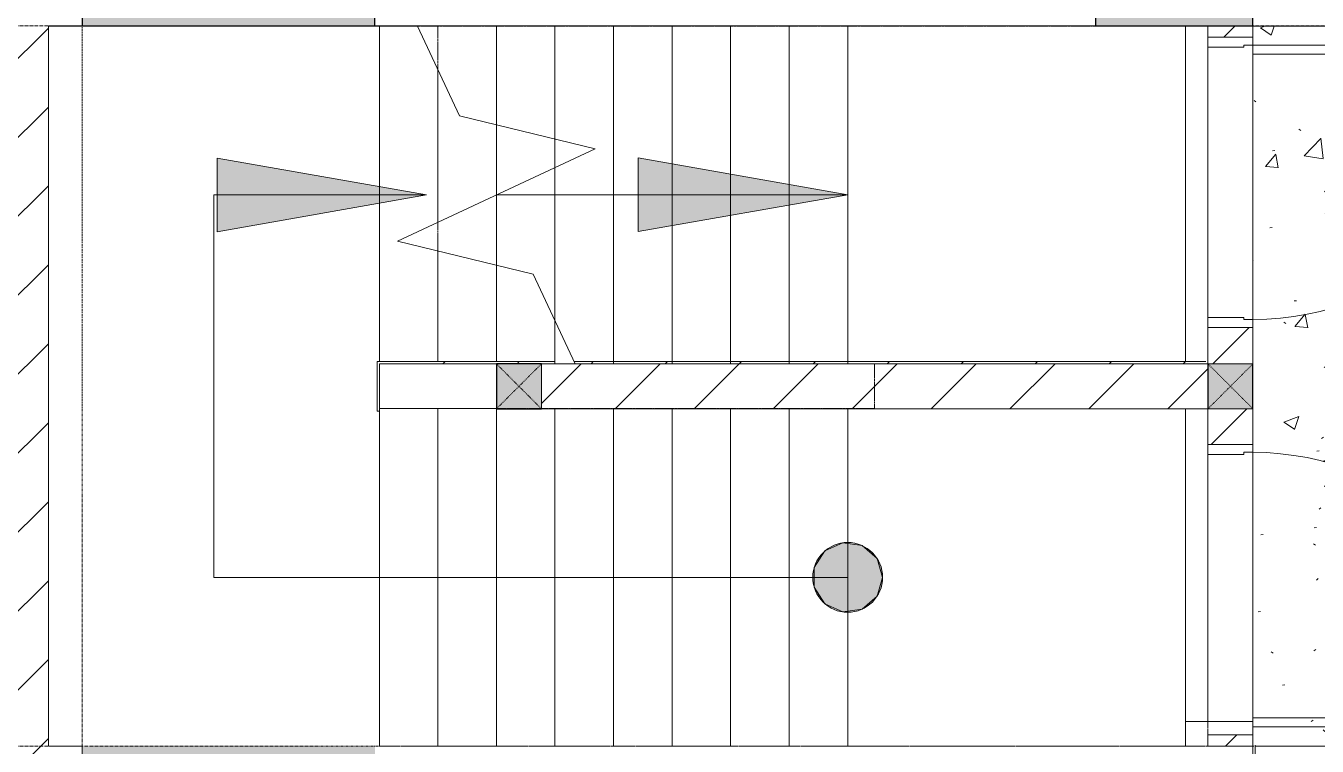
# Model space of a CAD drawing. Header units: millimetres. Extents: x 5121 to 246734, y -48180 to 129206.
# Drawn here: x 121803 to 127538, y 33837 to 37037 of the extents above; entities that cross this region are included whole.
import ezdxf

# ---------------------------------------------------------------- set-up
doc = ezdxf.new("R2010")
doc.units = ezdxf.units.MM
for name, pattern in [('Dash', [6, 3, -3]), ('Grid Line', [22.225, 12.7, -3.175, 3.175, -3.175]), ('Overhead', [3.96875, 2.38125, -1.5875])]:
    doc.linetypes.add(name, pattern=pattern)
for name, color, linetype, lineweight in [('0-1', 7, 'Continuous', 5), ('A-DETL-GENF', 92, 'Continuous', 9), ('A-DOOR', 31, 'Continuous', 9), ('A-DOOR-FRAM', 31, 'Continuous', 9), ('A-FLOR', 192, 'Continuous', 9), ('A-FLOR-1', 50, 'Continuous', 9), ('A-FLOR-PATT', 8, 'Continuous', 9), ('A-WALL', 113, 'Continuous', 9), ('A-WALL-1', 250, 'Continuous', 18), ('A-WALL-FNSH-1', 50, 'Continuous', 9), ('A-WALL-PATT-3', 111, 'Continuous', 9), ('G-IMPT', 8, 'Continuous', 9), ('M-EQPM', 50, 'Continuous', 9), ('S-BEAM-1', 50, 'Continuous', 9), ('S-COLS', 52, 'Continuous', 9), ('S-COLS-1', 7, 'Continuous', 5), ('S-COLS-2', 10, 'Continuous', 25), ('S-COLS-5', 52, 'Continuous', 25), ('S-COLS-6', 52, 'Dash', 9), ('S-COLS-HDLN', 52, 'Dash', 9), ('S-GRID-1', 1, 'Grid Line', 9), ('S-STRS', 31, 'Continuous', 9), ('S-STRS-ANNO', 31, 'Continuous', 9), ('S-STRS-MBND', 31, 'Overhead', 9), ('S-STRS-MBND-1', 31, 'Continuous', 9)]:
    doc.layers.add(name, color=color, linetype=linetype, lineweight=lineweight)
pattern_1 = [(45, (0, 0), (-175.3625, 175.3625), [])]

# ---------------------------------------------------------------- blocks, each defined once
blk = doc.blocks.new('NCV_TKTC_KET CAU_rvt-1-TKCS_MB TỔNG THỂ TẦNG 1')
at = {"layer": 'S-COLS-1'}
for points in [[(122417.9, 37036.9), (123352.6, 37036.9), (123352.6, 37386.9), (122052.6, 37386.9), (122052.6, 37036.9)], [(127252.6, 37036.9), (127252.5, 37386.9), (126552.6, 37386.9), (126552.6, 37036.9), (127252.5, 37036.9)], [(122052.6, 33486.9), (123352.6, 33486.9), (123352.6, 33836.9), (122052.6, 33835.3), (122052.6, 33583.6)]]:
    blk.add_hatch(color=256, dxfattribs=at).paths.add_polyline_path(points)
at = {"layer": 'A-FLOR-1'}
for p, q in [((121902.6, 37036.9), (122052.6, 37036.9)), ((123352.6, 37036.9), (126552.6, 37036.9)), ((125452.6, 37036.9), (125452.6, 35545.6))]:
    blk.add_line(p, q, dxfattribs=at)
at = {"layer": 'S-BEAM-1'}
for p, q in [((126952.6, 37036.9), (126952.6, 35545.3)), ((127252.6, 33841.9), (127252.6, 37036.9)), ((126952.6, 35335.6), (126952.6, 33946.9)), ((126952.6, 33946.9), (127252.6, 33946.9)), ((126952.6, 33946.9), (126952.6, 33836.9)), ((127252.6, 33887.4), (127252.6, 33946.9))]:
    blk.add_line(p, q, dxfattribs=at)
at = {"layer": 'S-COLS-2'}
for p, q in [((122052.6, 37386.9), (122052.6, 37036.9)), ((123352.6, 37036.9), (123352.6, 37386.9)), ((126552.6, 37386.9), (126552.6, 37036.9)), ((127252.6, 37036.9), (127252.6, 37386.9)), ((122052.6, 37036.9), (123352.6, 37036.9)), ((126552.6, 37036.9), (127252.6, 37036.9))]:
    blk.add_line(p, q, dxfattribs=at)
blk = doc.blocks.new('FD_01 - FD_01-1200x2200mm-1787918-TKCS_MB TỔNG THỂ TẦNG 1')
at = {"layer": 'A-DETL-GENF'}
for p, q in [((610, -100), (570, -100)), ((570, -100), (570, -1320)), ((610, -1320), (610, -100)), ((570, -1320), (610, -1320))]:
    blk.add_line(p, q, dxfattribs=at)
blk.add_arc((610, -100), 1220, 180, 268.12111, dxfattribs=at)
at = {"layer": 'A-DOOR-FRAM'}
for p, q in [((-645, 100), (-600, 100)), ((-600, 100), (-600, -60)), ((600, 100), (645, 100)), ((600, -60), (600, 100)), ((-610, -100), (-645, -100)), ((-600, -60), (-610, -60)), ((-610, -60), (-610, -100)), ((610, -60), (600, -60)), ((610, -100), (610, -60)), ((645, -100), (610, -100))]:
    blk.add_line(p, q, dxfattribs=at)
blk = doc.blocks.new('FD_01 - FD_01-1200x2200mm-V3-TKCS_MB TỔNG THỂ TẦNG 1')
at = {"layer": 'A-DETL-GENF'}
for p, q in [((570, 100), (570, 1320)), ((570, 1320), (610, 1320)), ((610, 1320), (610, 100)), ((610, 100), (570, 100))]:
    blk.add_line(p, q, dxfattribs=at)
blk.add_arc((610, 100), 1220, 91.87889, 180, dxfattribs=at)
at = {"layer": 'A-DOOR-FRAM'}
for p, q in [((-610, 100), (-645, 100)), ((-610, 60), (-610, 100)), ((-600, 60), (-610, 60)), ((-600, -100), (-600, 60)), ((-645, -100), (-600, -100))]:
    blk.add_line(p, q, dxfattribs=at)
blk = doc.blocks.new('TKTC_XREF_251221_MB TANG 1 - TKTC_XREF_260130_MB TANG 1_dwg-4202109-TKCS_MB TỔNG THỂ TẦNG 1')
at = {"layer": 'G-IMPT'}
for p, q in [((-75899.1, -365649.7), (-75899.1, -364359.7)), ((-75899.1, -367459.3), (-75899.1, -366169.3))]:
    blk.add_line(p, q, dxfattribs=at)
blk = doc.blocks.new('TKTC_XREF_251221_MB TANG 1 - TKTC_XREF_251221_MB TANG 1-2038492-TKCS_MB TỔNG THỂ TẦNG 1')
blk.add_blockref('TKTC_XREF_251221_MB TANG 1 - TKTC_XREF_260130_MB TANG 1_dwg-4202109-TKCS_MB TỔNG THỂ TẦNG 1', (169499.1, 384109.7))
blk = doc.blocks.new('G1_SOF - BO TRU - 200x200-3944914-TKCS_MB TỔNG THỂ TẦNG 1')
at = {"layer": 'S-COLS-HDLN'}
for p, q in [((-100, -100), (100, 100)), ((100, -100), (-100, 100))]:
    blk.add_line(p, q, dxfattribs=at)
blk = doc.blocks.new('G1_SOF - BO TRU - 200x200-3051103-TKCS_MB TỔNG THỂ TẦNG 1')
at = {"layer": 'S-COLS-HDLN'}
for p, q in [((-100, -100), (100, 100)), ((100, -100), (-100, 100))]:
    blk.add_line(p, q, dxfattribs=at)

msp = doc.modelspace()

# ---------------------------------------------------------------- hatches: boundary and pattern name
at = {"layer": 'A-FLOR-PATT'}
h = msp.add_hatch(dxfattribs=at)
h.set_pattern_fill('FP_15', color=256, style=0, pattern_type=2)
h.set_pattern_definition([(50, (0, 0), (677.7247, -59.293), [70.866, -779.526]), (355, (0, 0), (-131.1036, 710.731), [56.693, -623.621]), (100.451, (56.5, -4.94), (546.6267, 651.434), [60.227, -662.495]), (46.184, (0, 189), (1008.414, -156.3987), [106.299, -1169.289]), (96.636, (84, 175.9), (883.1375, 920.431), [90.34, -993.743]), (351.184, (0, 189), (883.1464, 920.423), [85.039, -935.431]), (21, (94.5, 141.73), (564.0056, -380.4262), [70.866, -779.526]), (326, (94.5, 141.7), (229.9034, 685.1796), [56.693, -623.621]), (71.451, (141.5, 110), (793.912, 304.7473), [60.227, -662.495]), (37.5, (0, 0), (11.4894, 314.54497), [10.394, -605.668, 10.394, -622.676, -625.983]), (37.5, (0, 0), (11.4894, 314.54497), [-1249.131, 10.394, -615.589]), (7.5, (0, 0), (248.5691, 372.672), [10.394, -350.55, 10.394, -591.495, -238.582]), (7.5, (0, 0), (248.5691, 372.672), [-962.833, 10.394, -228.189]), (327.5, (-210.7, 0), (504.39837, -21.31163), [10.394, -225.826, 10.394, -726.613, -977.951]), (327.5, (-210.7, 0), (504.39837, -21.31163), [-973.226, 10.394, -967.557]), (317.5, (-305.2, 0), (551.0412, 94.5872), [10.394, -296.692, 10.394, -479.054, -694.487]), (317.5, (-305.2, 0), (551.0412, 94.5872), [-796.534, 10.394, -684.093])])
h.paths.add_polyline_path([(128361.6, 33837.4), (128361.6, 33837.4), (128462.6, 33837.4), (128462.6, 33857.4), (129801.5, 33857.4), (129801.5, 37026.9), (128457.6, 37026.9), (128457.6, 37035.3), (127252.6, 37035.3), (127252.6, 33841.9), (127262.6, 33841.9), (127262.6, 33837.4)])
at = {"layer": 'A-WALL-PATT-3'}
h = msp.add_hatch(dxfattribs=at)
h.set_pattern_fill('FP_1', color=256, style=0, pattern_type=2)
h.set_pattern_definition(pattern_1)
h.paths.add_polyline_path([(121902.3, 33837.4), (121902.6, 33837.4), (121902.6, 37037.4), (121702.6, 37035.6), (121702.6, 33837.4), (121902, 33837.4)])
h = msp.add_hatch(dxfattribs=at)
h.set_pattern_fill('FP_1', color=256, style=0, pattern_type=2)
h.set_pattern_definition(pattern_1)
h.paths.add_polyline_path([(127052.6, 33837.4), (127252.6, 33837.4), (127252.5, 33887.4), (127052.6, 33887.4), (127052.6, 33841.9)])
h.paths.add_polyline_path([(127252.6, 35177.4), (127252.5, 35335.6), (127052.6, 35335.6), (127052.6, 35177.4), (127252.5, 35177.4)])
h.paths.add_polyline_path([(127052.6, 35535.6), (127252.6, 35535.6), (127252.5, 35696.9), (127052.6, 35696.9)])
h.paths.add_polyline_path([(127052.6, 36986.9), (127252.6, 36986.9), (127252.5, 37036.9), (127052.6, 37036.9), (127052.6, 37026.9)])
h = msp.add_hatch(dxfattribs=at)
h.set_pattern_fill('FP_43', color=256, style=0, pattern_type=2)
h.set_pattern_definition([(45, (0, 0), (-164.40233, 164.40233), [])])
h.paths.add_polyline_path([(124152.6, 35535.6), (124152.6, 35545.6), (123362.6, 35545.6), (123362.6, 35535.6), (124109.8, 35535.6)])
h.paths.add_polyline_path([(127042.6, 35535.6), (127042.6, 35545.6), (124237.6, 35545.6), (124242.3, 35535.6), (126122, 35535.6)])
h = msp.add_hatch(dxfattribs=at)
h.set_pattern_fill('FP_1', color=256, style=0, pattern_type=2)
h.set_pattern_definition(pattern_1)
h.paths.add_polyline_path([(125452.6, 35335.6), (127052.6, 35335.6), (127052.6, 35535.6), (124092.6, 35535.6), (124092.6, 35335.6)])
h = msp.add_hatch(dxfattribs=at)
h.set_pattern_fill('FP_1', color=256, style=0, pattern_type=2)
h.set_pattern_definition(pattern_1)
h.paths.add_polyline_path([(121961.4, 33637.4), (122052.6, 33637.4), (122052.5, 33837.4), (119052.6, 33836.9), (119052.6, 33637.4), (121902.6, 33637.4)])
at = {"layer": 'S-COLS-1'}
for points in [[(123892.6, 35335.6), (124092.6, 35336.9), (124092.6, 35535.6), (123892.6, 35535.6), (123892.6, 35336.9)], [(127252.6, 35335.6), (127252.5, 35535.6), (127052.6, 35535.6), (127052.6, 35335.6), (127252.5, 35335.6)]]:
    msp.add_hatch(color=256, dxfattribs=at).paths.add_polyline_path(points)
at = {"layer": 'S-STRS-ANNO'}
for points in [[(122652.6, 36121.6), (123582.6, 36285.6), (122652.6, 36449.6), (122652.6, 36355.2)], [(124522.6, 36123), (125452.6, 36286.9), (124522.6, 36450.9), (124522.6, 36355.2)], [(125430.5, 34433.5), (125517, 34445.9), (125583, 34503.1), (125607.6, 34586.9), (125583, 34670.7), (125517, 34727.9), (125430.5, 34740.4), (125351.1, 34704.1), (125303.8, 34630.6), (125303.8, 34543.3), (125351.1, 34469.8)]]:
    msp.add_hatch(color=256, dxfattribs=at).paths.add_polyline_path(points)
h = msp.add_hatch(color=256, dxfattribs=at)
edge = h.paths.add_edge_path()
edge.add_arc((125452.6, 34586.9), 155, 0, 360)

# ---------------------------------------------------------------- linework, layer by layer
at = {"layer": 'A-FLOR'}
for p, q in [((128457.6, 37035.3), (127252.6, 37035.3)), ((127262.4, 33837.4), (128361.6, 33837.4))]:
    msp.add_line(p, q, dxfattribs=at)
at = {"layer": 'A-WALL'}
for p, q in [((127052.6, 37026.9), (127052.6, 36986.9)), ((127052.6, 35741.9), (127052.6, 36941.9)), ((127252.6, 36951.9), (127252.6, 35731.9)), ((127052.6, 35696.9), (127052.6, 35535.6)), ((124092.6, 35535.6), (124092.6, 35335.6)), ((127052.6, 35535.6), (127252.6, 35535.6)), ((127252.6, 35335.6), (127052.6, 35335.6)), ((127052.6, 35325.6), (127052.6, 35177.4)), ((127052.6, 33946.9), (127052.6, 35132.4)), ((127252.6, 35142.4), (127252.6, 33946.9)), ((127052.6, 33887.4), (127052.6, 33841.9))]:
    msp.add_line(p, q, dxfattribs=at)
at = {"layer": 'A-WALL-1'}
for p, q in [((121902.6, 33837.4), (121902.6, 37037.4)), ((127252.6, 37036.9), (127052.6, 37036.9)), ((127252.6, 36986.9), (127252.6, 37036.9)), ((127052.6, 36986.9), (127252.6, 36986.9)), ((127252.6, 35696.9), (127052.6, 35696.9)), ((127252.6, 35535.6), (127252.6, 35696.9)), ((124152.6, 35545.6), (123362.6, 35545.6)), ((123362.6, 35545.6), (123362.6, 35325.6)), ((123372.6, 35535.6), (124152.6, 35535.6)), ((123372.6, 35335.6), (123372.6, 35535.6)), ((127042.6, 35545.6), (124237.6, 35545.6)), ((124242.3, 35535.6), (127052.6, 35535.6)), ((127052.6, 35325.6), (127052.6, 35535.6)), ((124092.6, 35335.6), (127052.6, 35335.6)), ((127252.6, 35177.4), (127252.6, 35335.6)), ((123362.6, 35325.6), (123372.6, 35325.6)), ((127052.6, 35177.4), (127252.6, 35177.4)), ((127252.6, 33887.4), (127052.6, 33887.4)), ((127052.6, 33841.9), (127052.6, 33837.4)), ((127252.6, 33837.4), (127252.6, 33887.4)), ((122052.6, 33837.4), (121902.6, 33837.4)), ((122052.6, 33637.4), (122052.6, 33837.4)), ((127052.6, 33837.4), (127252.6, 33837.4))]:
    msp.add_line(p, q, dxfattribs=at)
at = {"layer": 'A-WALL-FNSH-1'}
for p, q in [((127252.6, 33841.9), (127252.6, 33486.9)), ((127262.6, 33486.9), (127262.6, 33841.9))]:
    msp.add_line(p, q, dxfattribs=at)
at = {"layer": 'S-COLS'}
for p, q in [((124092.6, 35335.6), (124092.6, 35535.6)), ((127252.6, 35535.6), (127052.6, 35535.6)), ((127052.6, 35335.6), (127252.6, 35335.6))]:
    msp.add_line(p, q, dxfattribs=at)
at = {"layer": 'S-COLS-5'}
for p, q in [((124092.6, 35535.6), (123892.6, 35535.6)), ((123892.6, 35535.6), (123892.6, 35335.6)), ((127052.6, 35535.6), (127052.6, 35335.6)), ((127252.6, 35335.6), (127252.6, 35535.6)), ((123892.6, 35335.6), (124092.6, 35335.6))]:
    msp.add_line(p, q, dxfattribs=at)
at = {"layer": 'S-GRID-1'}
for p, q in [((122052.6, 23210.6), (122052.6, 78232.7)), ((127252.6, 23210.6), (127252.6, 78232.7)), ((129301.8, 37036.9), (31601.8, 37036.9)), ((129301.8, 33836.9), (31601.8, 33836.9))]:
    msp.add_line(p, q, dxfattribs=at)
at = {"layer": 'S-STRS'}
for p, q in [((123372.6, 37035.6), (121902.6, 37035.6)), ((123372.6, 37035.6), (123372.6, 35545.6)), ((123372.6, 37035.6), (123542.8, 37035.6)), ((123892.6, 37036.9), (123892.6, 36597)), ((124152.6, 37036.9), (124152.6, 36533.8)), ((124412.6, 37036.9), (124412.6, 35545.6)), ((124672.6, 37036.9), (124672.6, 35545.6)), ((124932.6, 37036.9), (124932.6, 35545.6)), ((125192.6, 37036.9), (125192.6, 35545.6)), ((125452.6, 37036.9), (125452.6, 35545.6)), ((123632.6, 36843.2), (123632.6, 36164.3)), ((123892.6, 36597), (123892.6, 36285.6)), ((124152.6, 36533.8), (124152.6, 36406.8)), ((124152.6, 36406.8), (124152.6, 35728)), ((123892.6, 36285.6), (123892.6, 35974.2)), ((123632.6, 36037.4), (123632.6, 35545.6)), ((123892.6, 35974.2), (123892.6, 35545.6)), ((124152.6, 35728), (124152.6, 35535.6)), ((123924.4, 35535.6), (124242.3, 35535.6)), ((123892.6, 35336.9), (123372.6, 35336.9)), ((123632.6, 33836.9), (123632.6, 35336.9)), ((123892.6, 33836.9), (123892.6, 35335.6)), ((124152.6, 33836.9), (124152.6, 35335.6)), ((124412.6, 33836.9), (124412.6, 35335.6)), ((124672.6, 33836.9), (124672.6, 35335.6)), ((124932.6, 33836.9), (124932.6, 35335.6)), ((125192.6, 33836.9), (125192.6, 35335.6)), ((125452.6, 33836.9), (125452.6, 35335.6)), ((123372.6, 33836.9), (123372.6, 35325.6))]:
    msp.add_line(p, q, dxfattribs=at)
at = {"layer": 'S-STRS-ANNO'}
for p, q in [((123582.6, 36285.6), (122652.6, 36449.6)), ((122652.6, 36449.6), (122652.6, 36355.2)), ((125452.6, 36286.9), (124522.6, 36450.9)), ((124522.6, 36450.9), (124522.6, 36355.2)), ((122652.6, 36355.2), (122652.6, 36121.6)), ((124522.6, 36355.2), (124522.6, 36123)), ((122637.6, 36285.6), (123372.6, 36285.6)), ((122637.6, 34586.9), (122637.6, 36285.6)), ((122652.6, 36121.6), (123582.6, 36285.6)), ((123372.6, 36285.6), (123582.6, 36285.6)), ((123895.5, 36286.9), (124152.6, 36286.9)), ((124152.6, 36286.9), (124412.6, 36286.9)), ((124412.6, 36286.9), (124672.6, 36286.9)), ((124522.6, 36123), (125452.6, 36286.9)), ((124672.6, 36286.9), (124932.6, 36286.9)), ((124932.6, 36286.9), (125192.6, 36286.9)), ((125192.6, 36286.9), (125452.6, 36286.9)), ((125351.1, 34704.1), (125303.8, 34630.6)), ((125430.5, 34740.4), (125351.1, 34704.1)), ((125517, 34727.9), (125430.5, 34740.4)), ((125583, 34670.7), (125517, 34727.9)), ((125607.6, 34586.9), (125583, 34670.7)), ((123372.6, 34586.9), (122637.6, 34586.9)), ((123632.6, 34586.9), (123372.6, 34586.9)), ((123892.6, 34586.9), (123632.6, 34586.9)), ((124152.6, 34586.9), (123892.6, 34586.9)), ((124412.6, 34586.9), (124152.6, 34586.9)), ((124672.6, 34586.9), (124412.6, 34586.9)), ((124932.6, 34586.9), (124672.6, 34586.9)), ((125192.6, 34586.9), (124932.6, 34586.9)), ((125452.6, 34586.9), (125192.6, 34586.9)), ((125303.8, 34630.6), (125303.8, 34543.3)), ((125583, 34503.1), (125607.6, 34586.9)), ((125303.8, 34543.3), (125351.1, 34469.8)), ((125351.1, 34469.8), (125430.5, 34433.5)), ((125517, 34445.9), (125583, 34503.1)), ((125430.5, 34433.5), (125517, 34445.9))]:
    msp.add_line(p, q, dxfattribs=at)
msp.add_circle((125452.6, 34586.9), 155, dxfattribs=at)
at = {"layer": 'S-STRS-MBND'}
for p, q in [((123542.8, 37035.6), (125452.6, 37035.6)), ((123632.6, 37035.6), (123632.6, 36843.2)), ((123892.6, 37035.6), (123892.6, 36597)), ((124152.6, 37035.6), (124152.6, 36533.8)), ((124412.6, 37035.6), (124412.6, 35535.6)), ((124672.6, 37035.6), (124672.6, 35535.6)), ((124932.6, 37035.6), (124932.6, 35535.6)), ((125192.6, 37035.6), (125192.6, 35535.6)), ((127052.6, 37035.6), (125452.6, 37035.6)), ((125452.6, 37035.6), (125452.6, 35535.6)), ((127052.6, 33836.9), (127052.6, 37035.6)), ((124152.6, 36406.8), (124152.6, 35728)), ((123892.6, 36285.6), (123892.6, 35974.2)), ((123632.6, 36164.3), (123632.6, 36037.4)), ((124242.3, 35535.6), (125452.6, 35535.6)), ((125452.6, 35535.6), (125572.4, 35535.6)), ((125572.4, 35535.6), (125572.4, 35336.9)), ((123372.6, 33836.9), (123372.6, 35336.9)), ((125452.6, 35336.9), (123372.6, 35336.9)), ((123632.6, 33836.9), (123632.6, 35336.9)), ((123892.6, 33836.9), (123892.6, 35336.9)), ((124152.6, 33836.9), (124152.6, 35336.9)), ((124412.6, 33836.9), (124412.6, 35336.9)), ((124672.6, 33836.9), (124672.6, 35336.9)), ((124932.6, 33836.9), (124932.6, 35336.9)), ((125192.6, 33836.9), (125192.6, 35336.9)), ((125572.4, 35336.9), (125452.6, 35336.9)), ((125452.6, 33836.9), (125452.6, 35336.9)), ((125452.6, 33836.9), (123372.6, 33836.9)), ((125452.6, 33836.9), (127052.6, 33836.9))]:
    msp.add_line(p, q, dxfattribs=at)
at = {"layer": 'S-STRS-MBND-1'}
for p, q in [((123728.8, 36636.8), (123542.8, 37035.6)), ((124331.6, 36490.3), (123728.8, 36636.8)), ((123453.6, 36080.9), (124331.6, 36490.3)), ((124056.3, 35934.4), (123453.6, 36080.9)), ((124242.3, 35535.6), (124056.3, 35934.4))]:
    msp.add_line(p, q, dxfattribs=at)

# ---------------------------------------------------------------- block references
at = {"layer": '0-1'}
msp.add_blockref('NCV_TKTC_KET CAU_rvt-1-TKCS_MB TỔNG THỂ TẦNG 1', (0, 0), dxfattribs=at)
at = {"layer": 'A-DOOR'}
for name, p, rotation in [('FD_01 - FD_01-1200x2200mm-1787918-TKCS_MB TỔNG THỂ TẦNG 1', (127152.6, 36341.9), 90), ('FD_01 - FD_01-1200x2200mm-V3-TKCS_MB TỔNG THỂ TẦNG 1', (127152.6, 34532.4), 270)]:
    msp.add_blockref(name, p, dxfattribs=dict(at, rotation=rotation))
at = {"layer": 'M-EQPM'}
msp.add_blockref('TKTC_XREF_251221_MB TANG 1 - TKTC_XREF_251221_MB TANG 1-2038492-TKCS_MB TỔNG THỂ TẦNG 1', (33652.6, 17236.9), dxfattribs=at)
at = {"layer": 'S-COLS-6', "rotation": 180}
for name, p in [('G1_SOF - BO TRU - 200x200-3051103-TKCS_MB TỔNG THỂ TẦNG 1', (123992.6, 35435.6)), ('G1_SOF - BO TRU - 200x200-3944914-TKCS_MB TỔNG THỂ TẦNG 1', (127152.6, 35435.6))]:
    msp.add_blockref(name, p, dxfattribs=at)

doc.saveas('drawing.dxf')
